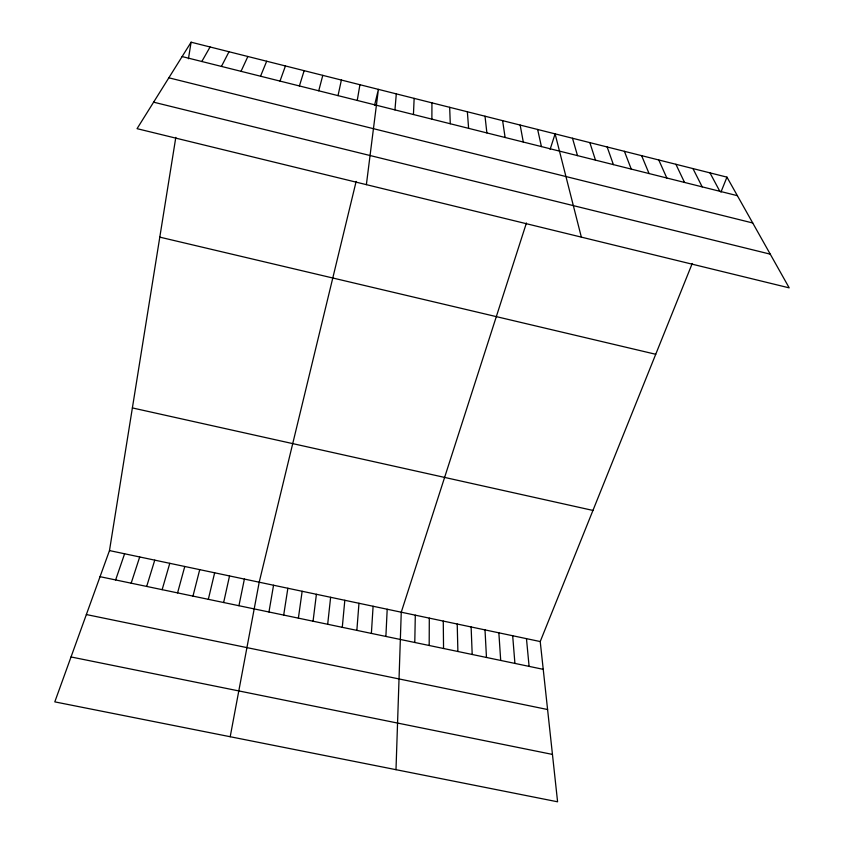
<?xml version="1.0" encoding="UTF-8"?>
<svg xmlns="http://www.w3.org/2000/svg" width="844" height="844" viewBox="0 0 844 844"><rect width="100%" height="100%" fill="white"/><g stroke="black" fill="none" stroke-linecap="round" stroke-linejoin="round"><path stroke-width="1.27" d="M431.885 119.141L431.938 102.852M429.185 645.491L429.301 618.124M414.784 642.474L415.301 615.17M395.994 769.686L401.259 612.206L526.434 222.985M413.444 114.52L414.14 98.368M385.887 636.439L387.196 609.231M371.381 633.401L373.101 606.256M356.854 630.373L358.974 603.27M394.95 109.889L396.3 93.874M342.284 627.324L344.816 600.284M327.683 624.275L330.626 597.288M313.061 621.216L316.405 594.281M366.38 184.646L378.407 89.369L374.536 105.373M298.386 618.146L302.152 591.275M283.689 615.076L287.867 588.257M692.238 263.476L540.223 641.556L557.589 801.8L54.797 701.87L109.477 550.583L175.816 137.372M188.444 58.764L191.103 42.2L726.958 177.145L789.203 287.867L137.055 128.668L191.103 42.2M357.244 100.447L359.924 84.716M268.962 611.995L273.551 585.23M230.201 736.728L259.203 582.202L356.147 181.407M238.936 605.718L244.391 579.068M338.022 95.625L341.387 80.043M223.649 602.521L229.536 575.935M208.331 599.314L214.65 572.791M192.97 596.107L199.733 569.637M318.737 90.793L322.788 75.359M177.578 592.889L184.773 566.482M162.143 589.661L169.781 563.317M146.677 586.432L154.758 560.142M299.398 85.951L304.146 70.664M550.119 149.356L555.099 133.869L581.347 237.132M131.168 583.193L139.703 556.966M115.628 579.944L124.606 553.769M279.997 81.087L285.441 65.959M720.924 192.147L726.958 177.145M260.543 76.213L266.683 61.232M241.025 71.329L247.872 56.495M221.445 66.423L228.998 51.748M201.811 61.496L210.082 46.979M71.033 656.959L552.451 754.42M86.362 614.548L547.587 709.53M100.046 576.684L543.23 669.334M109.477 550.583L540.223 641.556M132.381 407.926L592.942 510.43M159.801 237.143L655.735 354.28M153.619 102.177L770.255 254.16M168.842 77.806L752.732 222.985M182.125 56.569L737.382 195.681M709.983 172.872L719.816 191.282M692.956 168.578L702.197 186.872M675.896 164.285L684.537 182.441M658.774 159.98L666.823 178.01M641.619 155.655L649.068 173.558M624.412 151.319L631.249 169.095M607.152 146.972L613.388 164.622M589.851 142.615L595.474 160.128M572.496 138.247L577.496 155.623M537.649 129.47L541.415 146.582M520.157 125.07L523.291 142.045M502.613 120.65L505.113 137.488M485.015 116.219L486.882 132.919M526.466 638.644L529.093 666.37M512.677 635.732L514.914 663.416M467.365 111.777L468.61 128.341M498.857 632.821L500.703 660.441M485.005 629.888L486.471 657.465M471.121 626.965L472.197 654.48M449.673 107.315L450.274 123.751M457.216 624.022L457.891 651.494M443.269 621.078L443.554 648.498"/></g></svg>
